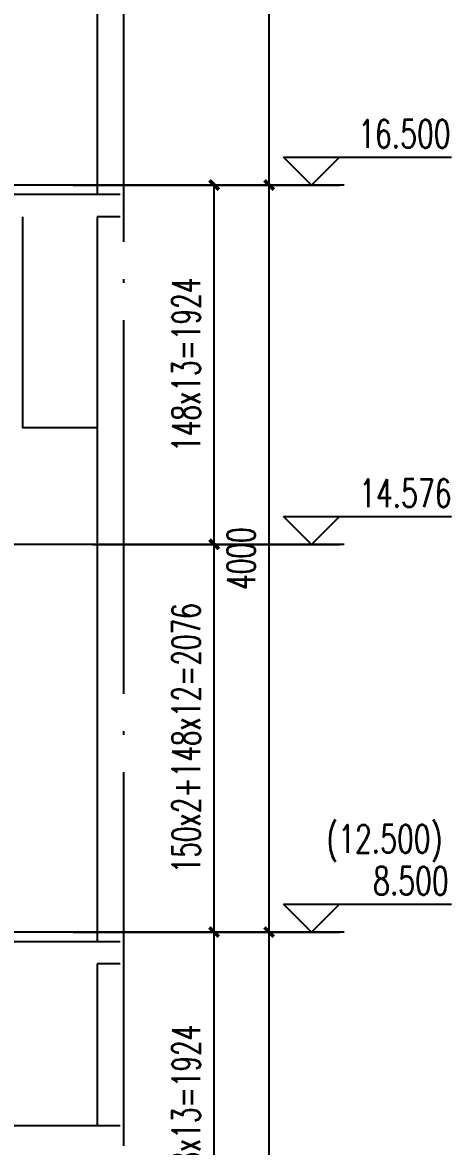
# Model space of a CAD drawing. Extents: x 239268 to 489116, y -316056 to -246175.
# Drawn here: x 454173 to 456470, y -293339 to -287320 of the extents above; entities that cross this region are included whole.
import ezdxf

# ---------------------------------------------------------------- set-up
doc = ezdxf.new("R2010")
doc.units = 0
doc.header["$LTSCALE"] = 1000
doc.header["$MEASUREMENT"] = 0
doc.linetypes.add('DOTE', pattern=[2.42, 2, -0.2, 0.02, -0.2])
doc.layers.get('0').update_dxf_attribs({"linetype": 'CONTINUOUS'})
doc.layers.get('Defpoints').update_dxf_attribs({"color": 6, "linetype": 'CONTINUOUS'})
for name, color, linetype in [('3-liang-s', 120, 'CONTINUOUS'), ('A-墙线', 2, 'CONTINUOUS'), ('DIM_ELEV', 3, 'CONTINUOUS'), ('DIM_SYMB', 3, 'CONTINUOUS'), ('DOTE', 26, 'DOTE'), ('PUB_DIM', 3, 'CONTINUOUS'), ('PUB_TEXT', 7, 'CONTINUOUS'), ('WALL', 2, 'CONTINUOUS'), ('面层', 185, 'CONTINUOUS')]:
    doc.layers.add(name, color=color, linetype=linetype)
doc.styles.add('_TCH_DIM', font='SIMPLEX', dxfattribs={"bigfont": 'GBCBIG'})
doc.styles.add('DIM_FONT', font='SIMPLEX.shx', dxfattribs={"width": 0.65})
doc.dimstyles.new('DIMN50', dxfattribs={"dimscale": 0.5, "dimtxt": 300, "dimasz": 100, "dimexe": 250, "dimexo": 300, "dimgap": 150, "dimtad": 1, "dimdec": 0, "dimzin": 0, "dimdsep": 46, "dimtxsty": 'DIM_FONT', "dimblk": 'ARCHTICK', "dimcen": 0.09, "dimclrt": 7, "dimazin": 2, "dimtfac": 1, "dimtdec": 0, "dimtix": 1, "dimtmove": 2, "dimatfit": 3, "dimfxl": 0, "dimtolj": 1, "dimtzin": 0, "dimarcsym": 0})

# ---------------------------------------------------------------- blocks, each defined once
blk = doc.blocks.new('_ArchTick')
at = {"color": 0, "linetype": 'ByBlock', "const_width": 0.4}
blk.add_lwpolyline([(-0.5, -0.5), (0.5, 0.5)], dxfattribs=at)
blk = doc.blocks.new('*D422')
at = {"layer": 'Defpoints', "color": 0}
for p in [(454293.6, -292190.8), (455493.6, -292190.8), (454293.6, -296190.8)]:
    blk.add_point(p, dxfattribs=at)
at = {"layer": 'PUB_DIM', "color": 0, "lineweight": -2}
for p, q in [((454443.6, -292190.8), (455618.6, -292190.8)), ((455493.6, -296190.8), (455493.6, -292190.8)), ((454443.6, -296190.8), (455618.6, -296190.8))]:
    blk.add_line(p, q, dxfattribs=at)
at = {"layer": 'PUB_DIM', "color": 0, "lineweight": -2, "xscale": 50, "yscale": 50, "zscale": 50}
for p, rotation in [((455493.6, -292190.8), 90), ((455493.6, -296190.8), 270)]:
    blk.add_blockref('_ArchTick', p, dxfattribs=dict(at, rotation=rotation))
at = {"layer": 'PUB_DIM', "color": 7, "insert": (455343.6, -294190.8), "char_height": 150, "attachment_point": 5, "rotation": 90, "style": 'DIM_FONT'}
blk.add_mtext('\\A1;4000x2=8000', dxfattribs=at)
blk = doc.blocks.new('*D423')
at = {"layer": 'Defpoints', "color": 0}
for p in [(454293.6, -288190.8), (455493.6, -288190.8), (454293.6, -292190.8)]:
    blk.add_point(p, dxfattribs=at)
at = {"layer": 'PUB_DIM', "color": 0, "lineweight": -2}
for p, q in [((454443.6, -288190.8), (455618.6, -288190.8)), ((455493.6, -292190.8), (455493.6, -288190.8)), ((454443.6, -292190.8), (455618.6, -292190.8))]:
    blk.add_line(p, q, dxfattribs=at)
at = {"layer": 'PUB_DIM', "color": 0, "lineweight": -2, "xscale": 50, "yscale": 50, "zscale": 50}
for p, rotation in [((455493.6, -288190.8), 90), ((455493.6, -292190.8), 270)]:
    blk.add_blockref('_ArchTick', p, dxfattribs=dict(at, rotation=rotation))
at = {"layer": 'PUB_DIM', "color": 7, "insert": (455343.6, -290190.8), "char_height": 150, "attachment_point": 5, "rotation": 90, "style": 'DIM_FONT'}
blk.add_mtext('\\A1;4000', dxfattribs=at)
blk = doc.blocks.new('*D424')
at = {"layer": 'Defpoints', "color": 0}
for p in [(454293.6, -283690.8), (455493.6, -283690.8), (454293.6, -288190.8)]:
    blk.add_point(p, dxfattribs=at)
at = {"layer": 'PUB_DIM', "color": 0, "lineweight": -2}
for p, q in [((454443.6, -283690.8), (455618.6, -283690.8)), ((455493.6, -288190.8), (455493.6, -283690.8)), ((454443.6, -288190.8), (455618.6, -288190.8))]:
    blk.add_line(p, q, dxfattribs=at)
at = {"layer": 'PUB_DIM', "color": 0, "lineweight": -2, "xscale": 50, "yscale": 50, "zscale": 50}
for p, rotation in [((455493.6, -283690.8), 90), ((455493.6, -288190.8), 270)]:
    blk.add_blockref('_ArchTick', p, dxfattribs=dict(at, rotation=rotation))
at = {"layer": 'PUB_DIM', "color": 7, "insert": (455343.6, -285940.8), "char_height": 150, "attachment_point": 5, "rotation": 90, "style": 'DIM_FONT'}
blk.add_mtext('\\A1;4500', dxfattribs=at)
blk = doc.blocks.new('*D484')
at = {"layer": 'Defpoints', "color": 0}
for p in [(454399.1, -292190.8), (455199.1, -292190.8), (454399.1, -294114.8)]:
    blk.add_point(p, dxfattribs=at)
at = {"layer": 'PUB_DIM', "color": 0, "lineweight": -2}
for p, q in [((454549.1, -292190.8), (455324.1, -292190.8)), ((455199.1, -294114.8), (455199.1, -292190.8)), ((454549.1, -294114.8), (455324.1, -294114.8))]:
    blk.add_line(p, q, dxfattribs=at)
at = {"layer": 'PUB_DIM', "color": 0, "lineweight": -2, "xscale": 50, "yscale": 50, "zscale": 50}
for p, rotation in [((455199.1, -292190.8), 90), ((455199.1, -294114.8), 270)]:
    blk.add_blockref('_ArchTick', p, dxfattribs=dict(at, rotation=rotation))
at = {"layer": 'PUB_DIM', "color": 7, "insert": (455049.1, -293152.8), "char_height": 150, "attachment_point": 5, "rotation": 90, "style": 'DIM_FONT'}
blk.add_mtext('\\A1;148x13=1924', dxfattribs=at)
blk = doc.blocks.new('*D485')
at = {"layer": 'Defpoints', "color": 0}
for p in [(454399.1, -290114.8), (455199.1, -290114.8), (454399.1, -292190.8)]:
    blk.add_point(p, dxfattribs=at)
at = {"layer": 'PUB_DIM', "color": 0, "lineweight": -2}
for p, q in [((454549.1, -290114.8), (455324.1, -290114.8)), ((455199.1, -292190.8), (455199.1, -290114.8)), ((454549.1, -292190.8), (455324.1, -292190.8))]:
    blk.add_line(p, q, dxfattribs=at)
at = {"layer": 'PUB_DIM', "color": 0, "lineweight": -2, "xscale": 50, "yscale": 50, "zscale": 50}
for p, rotation in [((455199.1, -290114.8), 90), ((455199.1, -292190.8), 270)]:
    blk.add_blockref('_ArchTick', p, dxfattribs=dict(at, rotation=rotation))
at = {"layer": 'PUB_DIM', "color": 7, "insert": (455049.1, -291152.8), "char_height": 150, "attachment_point": 5, "rotation": 90, "style": 'DIM_FONT'}
blk.add_mtext('\\A1;150x2+148x12=2076', dxfattribs=at)
blk = doc.blocks.new('*D486')
at = {"layer": 'Defpoints', "color": 0}
for p in [(454399.1, -288190.8), (455199.1, -288190.8), (454399.1, -290114.8)]:
    blk.add_point(p, dxfattribs=at)
at = {"layer": 'PUB_DIM', "color": 0, "lineweight": -2}
for p, q in [((454549.1, -288190.8), (455324.1, -288190.8)), ((455199.1, -290114.8), (455199.1, -288190.8)), ((454549.1, -290114.8), (455324.1, -290114.8))]:
    blk.add_line(p, q, dxfattribs=at)
at = {"layer": 'PUB_DIM', "color": 0, "lineweight": -2, "xscale": 50, "yscale": 50, "zscale": 50}
for p, rotation in [((455199.1, -288190.8), 90), ((455199.1, -290114.8), 270)]:
    blk.add_blockref('_ArchTick', p, dxfattribs=dict(at, rotation=rotation))
at = {"layer": 'PUB_DIM', "color": 7, "insert": (455049.1, -289152.8), "char_height": 150, "attachment_point": 5, "rotation": 90, "style": 'DIM_FONT'}
blk.add_mtext('\\A1;148x13=1924', dxfattribs=at)

msp = doc.modelspace()

# ---------------------------------------------------------------- linework, layer by layer
at = {"layer": '3-liang-s'}
for p, q in [((454572.9, -284990.8), (454572.9, -288240.8)), ((454572.9, -288360.8), (454572.9, -292240.8)), ((454572.9, -292360.8), (454572.9, -293226.4))]:
    msp.add_line(p, q, dxfattribs=at)
at = {"layer": 'A-墙线'}
for p, q in [((454172.9, -288360.8), (454172.9, -289490.8)), ((454572.9, -288360.8), (454572.9, -289490.8)), ((454572.9, -292360.8), (454572.9, -293226.4))]:
    msp.add_line(p, q, dxfattribs=at)
at = {"layer": 'DIM_ELEV'}
for p, q in [((455720.3, -288190.8), (455570.3, -288040.8)), ((455570.3, -288040.8), (456470.3, -288040.8)), ((455720.3, -288190.8), (455870.3, -288040.8)), ((454859.2, -288190.8), (455870.3, -288190.8)), ((455720.3, -290114.8), (455570.3, -289964.8)), ((455570.3, -289964.8), (456470.3, -289964.8)), ((455720.3, -290114.8), (455870.3, -289964.8)), ((454859.2, -290114.8), (455870.3, -290114.8)), ((455720.3, -292190.8), (455570.3, -292040.8)), ((455570.3, -292040.8), (456470.3, -292040.8)), ((455720.3, -292190.8), (455870.3, -292040.8)), ((454859.2, -292190.8), (455870.3, -292190.8))]:
    msp.add_line(p, q, dxfattribs=at)
at = {"layer": 'DIM_SYMB'}
msp.add_lwpolyline([(443973, -293226.4), (449278, -293226.4), (449316.2, -293121.4), (449353.3, -293331.4), (449390.5, -293226.4), (454695.6, -293226.4)], dxfattribs=at)
at = {"layer": 'DOTE'}
for p, q in [((454713.1, -281654.9), (454713.1, -307295.6)), ((455895.6, -288190.8), (443194.9, -288190.8)), ((455895.6, -290114.8), (443194.9, -290114.8)), ((455895.6, -292190.8), (443194.9, -292190.8)), ((455895.6, -292190.8), (443194.9, -292190.8))]:
    msp.add_line(p, q, dxfattribs=at)
at = {"layer": 'WALL'}
for p, q in [((454695.6, -288240.8), (451172.9, -288240.8)), ((454572.9, -289490.8), (454172.9, -289490.8)), ((454695.6, -292360.8), (454572.9, -292360.8))]:
    msp.add_line(p, q, dxfattribs=at)
for points in [[(454695.6, -288360.8), (454572.9, -288360.8)], [(451072.9, -292090.8), (451072.9, -292240.8), (454695.6, -292240.8)]]:
    msp.add_lwpolyline(points, dxfattribs=at)
at = {"layer": '面层'}
msp.add_lwpolyline([(454695.6, -288190.8), (451172.9, -288190.8)], dxfattribs=at)

# ---------------------------------------------------------------- texts
at = {"layer": 'PUB_TEXT', "style": '_TCH_DIM', "width": 0.705882}
for s, p in [('16.500', (455970.3, -287990.8)), ('14.576', (455975.3, -289914.8)), ('(12.500)', (455800.3, -291765.8)), ('8.500', (456050.3, -291990.8))]:
    msp.add_text(s, height=148.75, dxfattribs=at).set_placement(p)

# ---------------------------------------------------------------- dimensions: what is measured, and where the dimension line sits
at = {"layer": 'PUB_DIM'}
for p1, p2, picture, middle in [((454293.6, -288190.8), (454293.6, -283690.8), '*D424', (455343.6, -285940.8)), ((454293.6, -292190.8), (454293.6, -288190.8), '*D423', (455343.6, -290190.8))]:
    dim = msp.add_aligned_dim(p1=p1, p2=p2, distance=-1200, dimstyle='DIMN50', dxfattribs=at)
    dim.commit()
    dim.dimension.update_dxf_attribs({"geometry": picture, "text_midpoint": middle})
for p1, p2, distance, text, picture, middle in [((454399.1, -290114.8), (454399.1, -288190.8), -800, '148x13=1924', '*D486', (455049.1, -289152.8)), ((454399.1, -292190.8), (454399.1, -290114.8), -800, '150x2+148x12=2076', '*D485', (455049.1, -291152.8)), ((454293.6, -296190.8), (454293.6, -292190.8), -1200, '4000x2=8000', '*D422', (455343.6, -294190.8)), ((454399.1, -294114.8), (454399.1, -292190.8), -800, '148x13=1924', '*D484', (455049.1, -293152.8))]:
    dim = msp.add_aligned_dim(p1=p1, p2=p2, distance=distance, text=text, dimstyle='DIMN50', dxfattribs=at)
    dim.commit()
    dim.dimension.update_dxf_attribs({"geometry": picture, "text_midpoint": middle})

doc.saveas('drawing.dxf')
